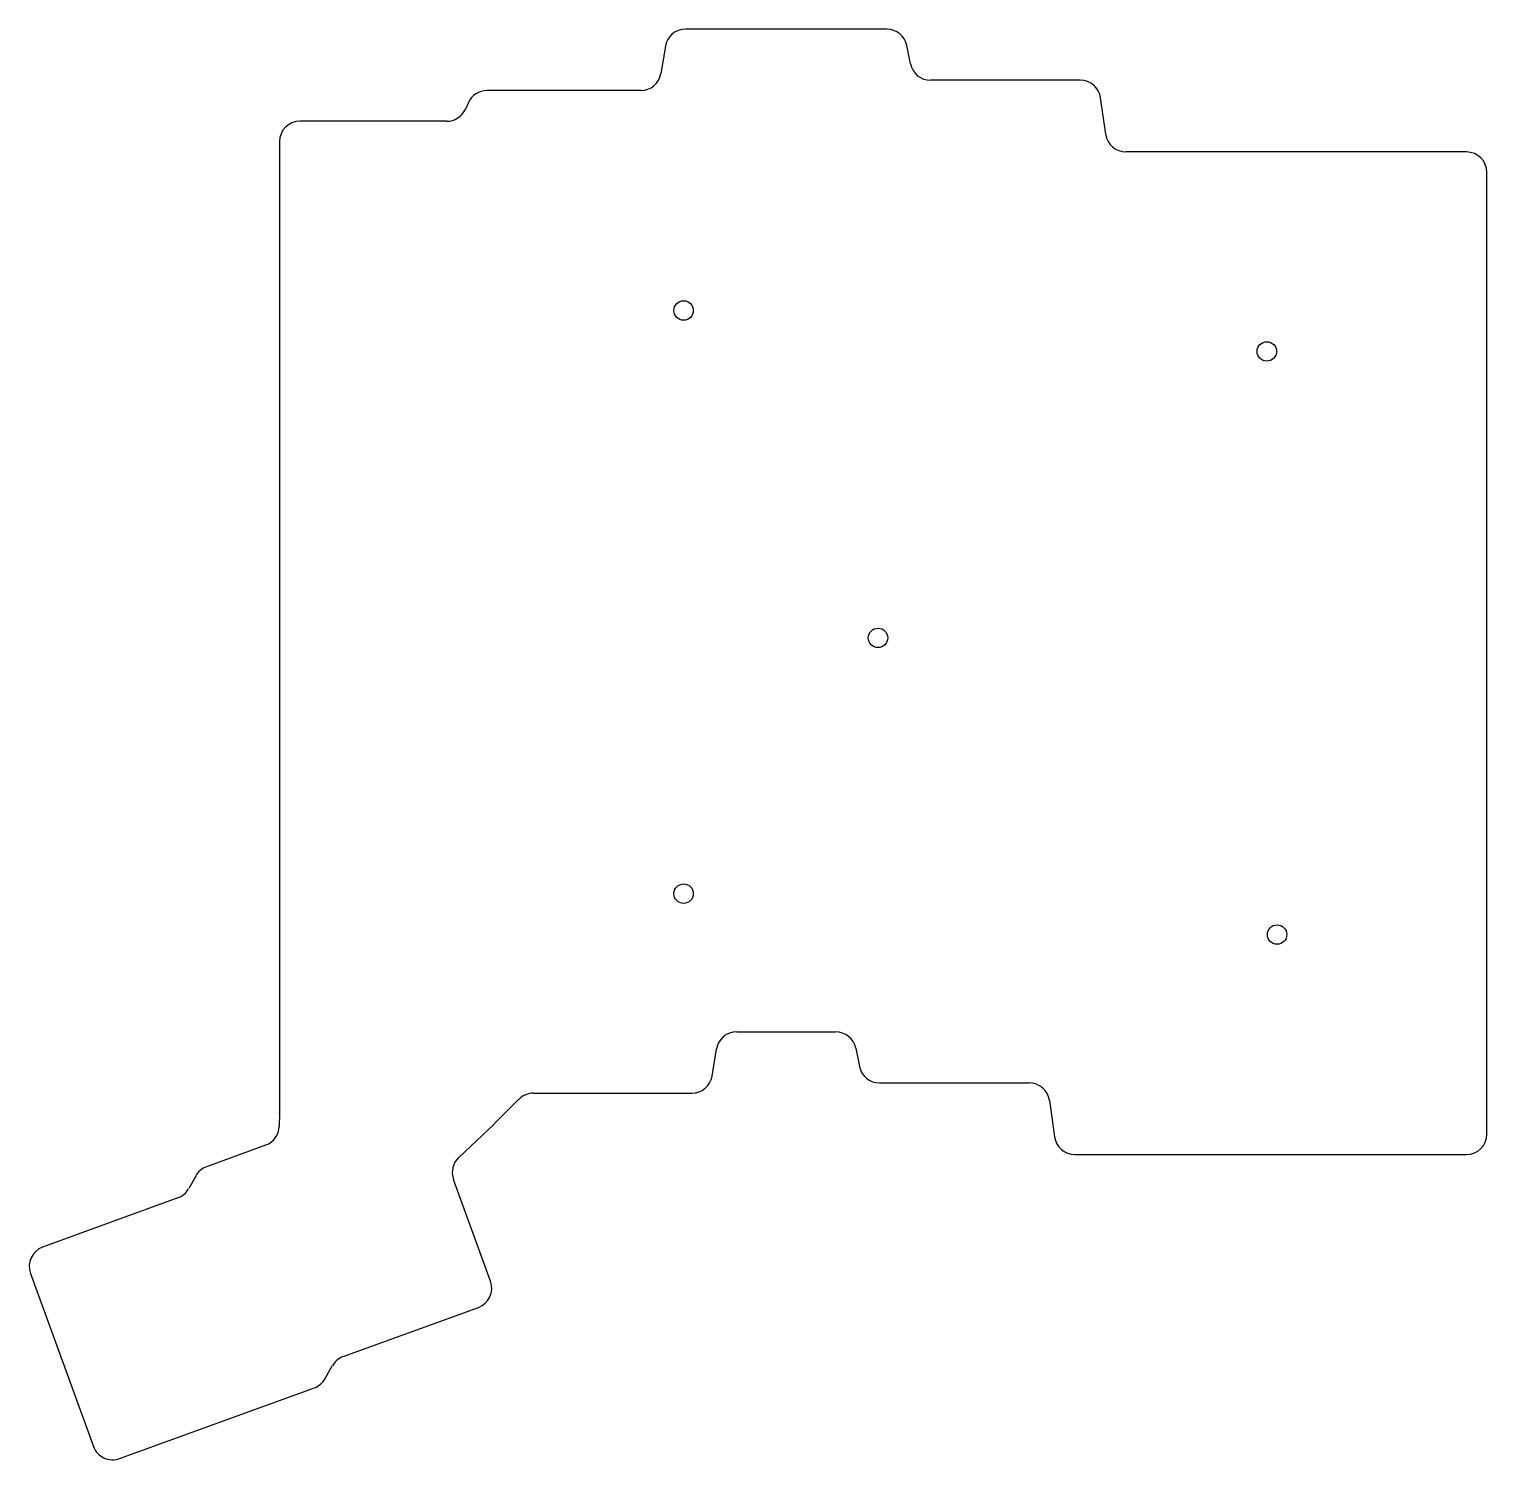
# Model space of a CAD drawing. Header units: millimetres. Extents: x 135 to 278, y -41 to 99.
import ezdxf

# ---------------------------------------------------------------- set-up
doc = ezdxf.new("R2010")
doc.units = ezdxf.units.MM

msp = doc.modelspace()

# ---------------------------------------------------------------- linework, layer by layer
for p, q in [((218.86, 99), (199.19, 99)), ((197.22, 97.33), (196.78, 94.67)), ((221.18, 95.61), (220.82, 97.39)), ((194.81, 93), (179.79, 93)), ((237.77, 94), (223.14, 94)), ((177.97, 91.82), (177.68, 91.18)), ((240.25, 88.72), (239.75, 92.28)), ((175.85, 90), (161.5, 90)), ((159.5, 88), (159.5, -6.97)), ((275.5, 87), (242.23, 87)), ((277.5, -9), (277.5, 85)), ((204.19, 1), (213.86, 1)), ((201.78, -3.33), (202.22, -0.67)), ((215.82, -0.61), (216.18, -2.39)), ((218.14, -4), (232.77, -4)), ((180.52, -7.98), (182.91, -5.59)), ((184.33, -5), (199.81, -5)), ((159.5, -7.03), (159.47, -8.26)), ((234.75, -5.72), (235.25, -9.28)), ((177.02, -11.29), (180.48, -8.02)), ((158.15, -10.09), (152.38, -12.19)), ((237.23, -11), (275.5, -11)), ((151.32, -13.1), (150.63, -14.33)), ((180.13, -23.37), (176.51, -13.43)), ((149.56, -15.24), (136.36, -20.05)), ((135.16, -22.61), (141.32, -39.52)), ((165.73, -30.74), (178.94, -25.94)), ((163.98, -32.89), (164.67, -31.65)), ((143.88, -40.72), (162.92, -33.79))]:
    msp.add_line(p, q)
for centre in [(199, 71.5), (256, 67.5), (218, 39.5), (199, 14.5), (257, 10.5)]:
    msp.add_circle(centre, 0.95)
for centre, start, end in [((199.19, 97), 90, 170.5377), ((218.86, 97), 11.3099, 90), ((223.14, 96), 191.3099, 270), ((194.81, 95), 270, 350.5377), ((179.79, 91), 90, 155.7048), ((237.77, 92), 8.1301, 90), ((175.85, 92), 270, 335.7048), ((161.5, 88), 90, 180), ((242.23, 89), 188.1301, 270), ((275.5, 85), 0, 90), ((204.19, -1), 90, 170.5377), ((213.86, -1), 11.3099, 90), ((218.14, -2), 191.3099, 270), ((199.81, -3), 270, 350.5377), ((232.77, -6), 8.1301, 90), ((184.33, -7), 90, 135), ((157.5, -6.97), 358.5548, 0), ((157.47, -8.21), 290, 358.5548), ((179.11, -6.57), 313.3817, 315), ((237.23, -9), 188.1301, 270), ((275.5, -9), 270, 0), ((178.39, -12.74), 133.3817, 200), ((153.06, -14.07), 110, 150.8151), ((148.88, -13.36), 290, 330.8151), ((137.04, -21.93), 110, 200), ((178.26, -24.06), 290, 20), ((166.42, -32.62), 110, 150.8151), ((162.23, -31.91), 290, 330.8151), ((143.2, -38.84), 200, 290)]:
    msp.add_arc(centre, 2, start, end)

doc.saveas('drawing.dxf')
